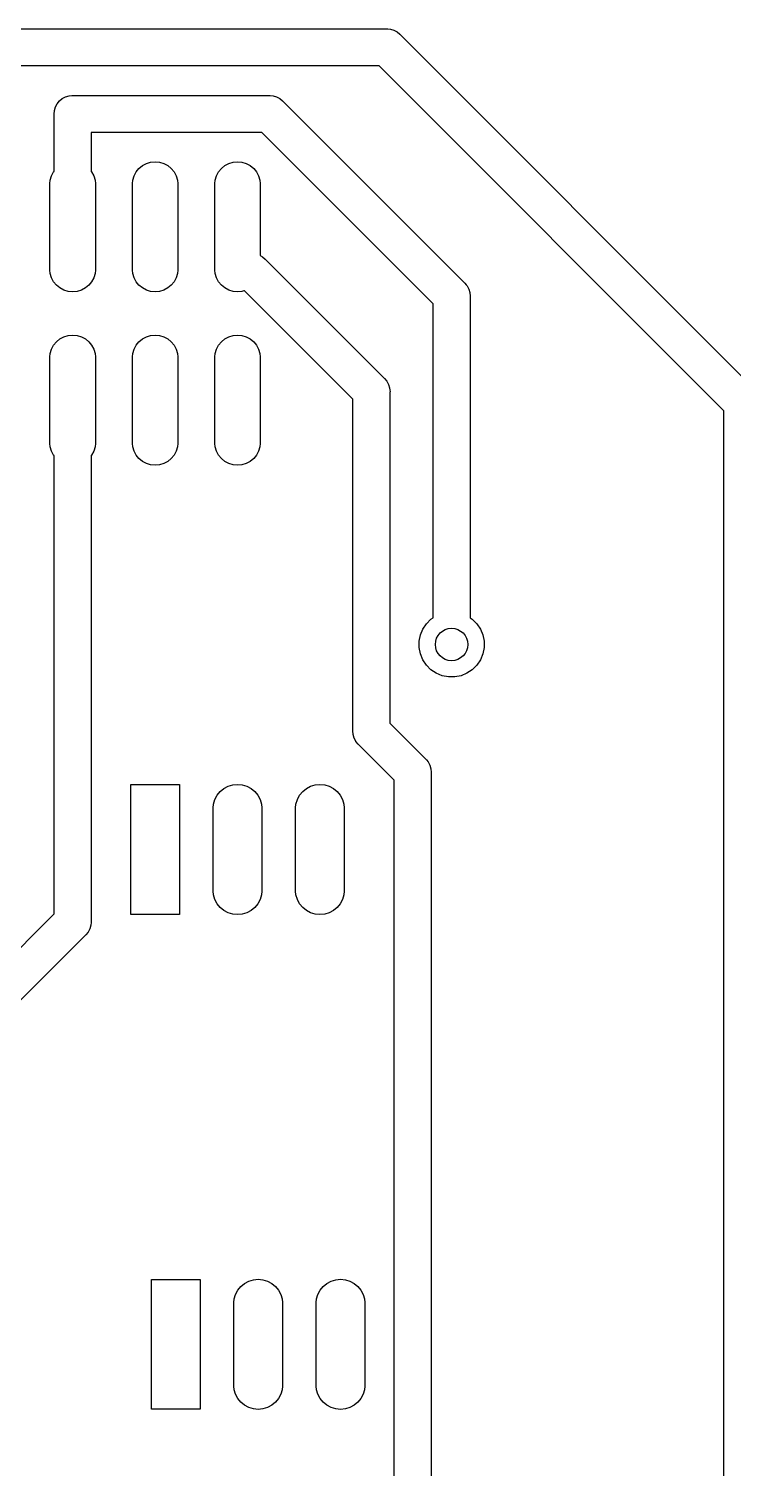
# Model space of a CAD drawing. Extents: x 0.18 to 6.66, y 0.19 to 4.01.
# Drawn here: x 4.522 to 5.376, y 2.1 to 3.845 of the extents above; entities that cross this region are included whole.
import ezdxf

# ---------------------------------------------------------------- set-up
doc = ezdxf.new("R2010")
doc.units = 0
doc.header["$MEASUREMENT"] = 0
doc.layers.add('BLACK', color=7, linetype='CONTINUOUS')

msp = doc.modelspace()

# ---------------------------------------------------------------- linework, layer by layer
at = {"layer": 'BLACK', "linetype": 'CONTINUOUS'}
for p, q in [((3.9569, 3.84509), (4.95495, 3.84509)), ((4.95495, 3.84509), (4.95606, 3.8452)), ((4.95606, 3.8452), (4.95716, 3.84509)), ((4.95716, 3.84509), (4.96047, 3.84477)), ((4.96047, 3.84477), (4.96471, 3.84348)), ((4.96471, 3.84348), (4.96862, 3.84139)), ((4.96862, 3.84139), (4.97205, 3.83858)), ((4.97205, 3.83858), (4.97275, 3.83772)), ((4.97275, 3.83772), (5.38753, 3.42294)), ((4.94674, 3.80009), (3.96512, 3.80009)), ((5.36503, 3.3818), (4.94674, 3.80009)), ((4.55411, 3.75045), (4.5562, 3.75436)), ((4.5562, 3.75436), (4.55901, 3.75778)), ((4.55901, 3.75778), (4.56244, 3.76059)), ((4.56244, 3.76059), (4.56635, 3.76268)), ((4.56635, 3.76268), (4.57059, 3.76397)), ((4.57059, 3.76397), (4.57389, 3.7643)), ((4.57389, 3.7643), (4.575, 3.7644)), ((4.575, 3.7644), (4.57611, 3.7643)), ((4.57611, 3.7643), (4.81258, 3.7643)), ((4.81258, 3.7643), (4.81369, 3.7644)), ((4.81369, 3.7644), (4.81479, 3.7643)), ((4.81479, 3.7643), (4.8181, 3.76397)), ((4.8181, 3.76397), (4.82234, 3.76268)), ((4.82234, 3.76268), (4.82625, 3.76059)), ((4.82625, 3.76059), (4.82967, 3.75778)), ((4.82967, 3.75778), (4.83038, 3.75692)), ((4.83038, 3.75692), (5.04978, 3.53752)), ((4.55239, 3.7418), (4.55283, 3.74621)), ((4.5525, 3.74069), (4.55239, 3.7418)), ((4.5525, 3.67232), (4.5525, 3.74069)), ((4.55283, 3.74621), (4.55411, 3.75045)), ((4.80437, 3.7193), (4.5975, 3.7193)), ((4.5975, 3.7193), (4.5975, 3.67232)), ((5.01215, 3.51151), (4.80437, 3.7193)), ((4.6644, 3.68188), (4.6696, 3.68346)), ((4.6696, 3.68346), (4.675, 3.68399)), ((4.675, 3.68399), (4.6804, 3.68346)), ((4.6804, 3.68346), (4.6856, 3.68188)), ((4.7644, 3.68188), (4.7696, 3.68346)), ((4.7696, 3.68346), (4.775, 3.68399)), ((4.775, 3.68399), (4.7804, 3.68346)), ((4.7804, 3.68346), (4.7856, 3.68188)), ((4.54784, 3.6617), (4.54942, 3.6669)), ((4.54942, 3.6669), (4.55197, 3.67168)), ((4.55197, 3.67168), (4.5525, 3.67232)), ((4.5975, 3.67232), (4.59803, 3.67168)), ((4.59803, 3.67168), (4.60058, 3.6669)), ((4.60058, 3.6669), (4.60216, 3.6617)), ((4.64784, 3.6617), (4.64942, 3.6669)), ((4.64942, 3.6669), (4.65197, 3.67168)), ((4.65197, 3.67168), (4.65542, 3.67588)), ((4.65542, 3.67588), (4.65961, 3.67932)), ((4.65961, 3.67932), (4.6644, 3.68188)), ((4.6856, 3.68188), (4.69039, 3.67932)), ((4.69039, 3.67932), (4.69458, 3.67588)), ((4.69458, 3.67588), (4.69803, 3.67168)), ((4.69803, 3.67168), (4.70058, 3.6669)), ((4.70058, 3.6669), (4.70216, 3.6617)), ((4.74784, 3.6617), (4.74942, 3.6669)), ((4.74942, 3.6669), (4.75197, 3.67168)), ((4.75197, 3.67168), (4.75542, 3.67588)), ((4.75542, 3.67588), (4.75961, 3.67932)), ((4.75961, 3.67932), (4.7644, 3.68188)), ((4.7856, 3.68188), (4.79039, 3.67932)), ((4.79039, 3.67932), (4.79458, 3.67588)), ((4.79458, 3.67588), (4.79803, 3.67168)), ((4.79803, 3.67168), (4.80058, 3.6669)), ((4.80058, 3.6669), (4.80216, 3.6617)), ((4.54744, 3.65765), (4.54784, 3.6617)), ((4.54744, 3.55258), (4.54744, 3.65765)), ((4.60216, 3.6617), (4.60256, 3.65765)), ((4.60256, 3.65765), (4.60256, 3.55258)), ((4.64744, 3.65765), (4.64784, 3.6617)), ((4.64744, 3.55258), (4.64744, 3.65765)), ((4.70216, 3.6617), (4.70256, 3.65765)), ((4.70256, 3.65765), (4.70256, 3.55258)), ((4.74744, 3.65765), (4.74784, 3.6617)), ((4.74744, 3.55258), (4.74744, 3.65765)), ((4.80216, 3.6617), (4.80256, 3.65765)), ((4.80256, 3.65765), (4.80256, 3.57023)), ((4.80256, 3.57023), (4.80524, 3.5688)), ((4.80524, 3.5688), (4.80867, 3.56599)), ((4.80867, 3.56599), (4.80937, 3.56513)), ((4.80937, 3.56513), (4.95247, 3.42203)), ((4.54784, 3.54853), (4.54744, 3.55258)), ((4.54942, 3.54334), (4.54784, 3.54853)), ((4.55197, 3.53855), (4.54942, 3.54334)), ((4.60058, 3.54334), (4.59803, 3.53855)), ((4.60216, 3.54853), (4.60058, 3.54334)), ((4.60256, 3.55258), (4.60216, 3.54853)), ((4.64784, 3.54853), (4.64744, 3.55258)), ((4.64942, 3.54334), (4.64784, 3.54853)), ((4.65197, 3.53855), (4.64942, 3.54334)), ((4.70058, 3.54334), (4.69803, 3.53855)), ((4.70216, 3.54853), (4.70058, 3.54334)), ((4.70256, 3.55258), (4.70216, 3.54853)), ((4.74784, 3.54853), (4.74744, 3.55258)), ((4.74942, 3.54334), (4.74784, 3.54853)), ((4.75197, 3.53855), (4.74942, 3.54334)), ((4.55542, 3.53436), (4.55197, 3.53855)), ((4.55961, 3.53091), (4.55542, 3.53436)), ((4.5644, 3.52835), (4.55961, 3.53091)), ((4.5696, 3.52678), (4.5644, 3.52835)), ((4.575, 3.52624), (4.5696, 3.52678)), ((4.5804, 3.52678), (4.575, 3.52624)), ((4.5856, 3.52835), (4.5804, 3.52678)), ((4.59039, 3.53091), (4.5856, 3.52835)), ((4.59458, 3.53436), (4.59039, 3.53091)), ((4.59803, 3.53855), (4.59458, 3.53436)), ((4.65542, 3.53436), (4.65197, 3.53855)), ((4.65961, 3.53091), (4.65542, 3.53436)), ((4.6644, 3.52835), (4.65961, 3.53091)), ((4.6696, 3.52678), (4.6644, 3.52835)), ((4.675, 3.52624), (4.6696, 3.52678)), ((4.6804, 3.52678), (4.675, 3.52624)), ((4.6856, 3.52835), (4.6804, 3.52678)), ((4.69039, 3.53091), (4.6856, 3.52835)), ((4.69458, 3.53436), (4.69039, 3.53091)), ((4.69803, 3.53855), (4.69458, 3.53436)), ((4.75542, 3.53436), (4.75197, 3.53855)), ((4.75961, 3.53091), (4.75542, 3.53436)), ((4.7644, 3.52835), (4.75961, 3.53091)), ((4.7696, 3.52678), (4.7644, 3.52835)), ((4.775, 3.52624), (4.7696, 3.52678)), ((4.7804, 3.52678), (4.775, 3.52624)), ((4.78279, 3.5275), (4.7804, 3.52678)), ((4.78336, 3.5275), (4.78279, 3.5275)), ((4.91484, 3.39602), (4.78336, 3.5275)), ((5.04978, 3.53752), (5.05064, 3.53682)), ((5.05064, 3.53682), (5.05223, 3.53487)), ((5.05223, 3.53487), (5.05345, 3.53339)), ((5.05345, 3.53339), (5.05554, 3.52948)), ((5.05554, 3.52948), (5.05682, 3.52524)), ((5.01215, 3.13095), (5.01215, 3.51151)), ((5.05682, 3.52524), (5.05726, 3.52083)), ((5.05726, 3.52083), (5.05715, 3.51973)), ((5.05715, 3.51973), (5.05715, 3.13095)), ((4.5696, 3.47322), (4.575, 3.47376)), ((4.575, 3.47376), (4.5804, 3.47322)), ((4.6696, 3.47322), (4.675, 3.47376)), ((4.675, 3.47376), (4.6804, 3.47322)), ((4.7696, 3.47322), (4.775, 3.47376)), ((4.775, 3.47376), (4.7804, 3.47322)), ((4.54784, 3.45147), (4.54942, 3.45666)), ((4.54942, 3.45666), (4.55197, 3.46145)), ((4.55197, 3.46145), (4.55542, 3.46564)), ((4.55542, 3.46564), (4.55961, 3.46909)), ((4.55961, 3.46909), (4.5644, 3.47165)), ((4.5644, 3.47165), (4.5696, 3.47322)), ((4.5804, 3.47322), (4.5856, 3.47165)), ((4.5856, 3.47165), (4.59039, 3.46909)), ((4.59039, 3.46909), (4.59458, 3.46564)), ((4.59458, 3.46564), (4.59803, 3.46145)), ((4.59803, 3.46145), (4.60058, 3.45666)), ((4.60058, 3.45666), (4.60216, 3.45147)), ((4.64784, 3.45147), (4.64942, 3.45666)), ((4.64942, 3.45666), (4.65197, 3.46145)), ((4.65197, 3.46145), (4.65542, 3.46564)), ((4.65542, 3.46564), (4.65961, 3.46909)), ((4.65961, 3.46909), (4.6644, 3.47165)), ((4.6644, 3.47165), (4.6696, 3.47322)), ((4.6804, 3.47322), (4.6856, 3.47165)), ((4.6856, 3.47165), (4.69039, 3.46909)), ((4.69039, 3.46909), (4.69458, 3.46564)), ((4.69458, 3.46564), (4.69803, 3.46145)), ((4.69803, 3.46145), (4.70058, 3.45666)), ((4.70058, 3.45666), (4.70216, 3.45147)), ((4.74784, 3.45147), (4.74942, 3.45666)), ((4.74942, 3.45666), (4.75197, 3.46145)), ((4.75197, 3.46145), (4.75542, 3.46564)), ((4.75542, 3.46564), (4.75961, 3.46909)), ((4.75961, 3.46909), (4.7644, 3.47165)), ((4.7644, 3.47165), (4.7696, 3.47322)), ((4.7804, 3.47322), (4.7856, 3.47165)), ((4.7856, 3.47165), (4.79039, 3.46909)), ((4.79039, 3.46909), (4.79458, 3.46564)), ((4.79458, 3.46564), (4.79803, 3.46145)), ((4.79803, 3.46145), (4.80058, 3.45666)), ((4.80058, 3.45666), (4.80216, 3.45147)), ((4.54744, 3.44742), (4.54784, 3.45147)), ((4.54744, 3.34235), (4.54744, 3.44742)), ((4.60216, 3.45147), (4.60256, 3.44742)), ((4.60256, 3.44742), (4.60256, 3.34235)), ((4.64744, 3.44742), (4.64784, 3.45147)), ((4.64744, 3.34235), (4.64744, 3.44742)), ((4.70216, 3.45147), (4.70256, 3.44742)), ((4.70256, 3.44742), (4.70256, 3.34235)), ((4.74744, 3.44742), (4.74784, 3.45147)), ((4.74744, 3.34235), (4.74744, 3.44742)), ((4.80216, 3.45147), (4.80256, 3.44742)), ((4.80256, 3.44742), (4.80256, 3.34235)), ((4.95247, 3.42203), (4.95333, 3.42133)), ((4.95333, 3.42133), (4.95614, 3.4179)), ((4.95614, 3.4179), (4.95823, 3.41399)), ((4.95823, 3.41399), (4.95952, 3.40975)), ((4.95952, 3.40975), (4.95978, 3.40711)), ((4.95978, 3.40711), (4.95995, 3.40534)), ((4.95995, 3.40534), (4.95984, 3.40423)), ((4.95984, 3.40423), (4.95984, 3.00305)), ((4.91484, 2.99483), (4.91484, 3.39602)), ((5.36503, 2.05305), (5.36503, 3.3818)), ((4.54784, 3.3383), (4.54744, 3.34235)), ((4.54942, 3.3331), (4.54784, 3.3383)), ((4.60216, 3.3383), (4.60058, 3.3331)), ((4.60256, 3.34235), (4.60216, 3.3383)), ((4.64784, 3.3383), (4.64744, 3.34235)), ((4.64942, 3.3331), (4.64784, 3.3383)), ((4.70216, 3.3383), (4.70058, 3.3331)), ((4.70256, 3.34235), (4.70216, 3.3383)), ((4.74784, 3.3383), (4.74744, 3.34235)), ((4.74942, 3.3331), (4.74784, 3.3383)), ((4.80216, 3.3383), (4.80058, 3.3331)), ((4.80256, 3.34235), (4.80216, 3.3383)), ((4.55197, 3.32832), (4.54942, 3.3331)), ((4.5525, 3.32768), (4.55197, 3.32832)), ((4.5525, 2.77186), (4.5525, 3.32768)), ((4.59803, 3.32832), (4.5975, 3.32768)), ((4.5975, 3.32768), (4.5975, 2.76364)), ((4.60058, 3.3331), (4.59803, 3.32832)), ((4.65197, 3.32832), (4.64942, 3.3331)), ((4.65542, 3.32412), (4.65197, 3.32832)), ((4.65961, 3.32068), (4.65542, 3.32412)), ((4.6644, 3.31812), (4.65961, 3.32068)), ((4.6696, 3.31654), (4.6644, 3.31812)), ((4.675, 3.31601), (4.6696, 3.31654)), ((4.6804, 3.31654), (4.675, 3.31601)), ((4.6856, 3.31812), (4.6804, 3.31654)), ((4.69039, 3.32068), (4.6856, 3.31812)), ((4.69458, 3.32412), (4.69039, 3.32068)), ((4.69803, 3.32832), (4.69458, 3.32412)), ((4.70058, 3.3331), (4.69803, 3.32832)), ((4.75197, 3.32832), (4.74942, 3.3331)), ((4.75542, 3.32412), (4.75197, 3.32832)), ((4.75961, 3.32068), (4.75542, 3.32412)), ((4.7644, 3.31812), (4.75961, 3.32068)), ((4.7696, 3.31654), (4.7644, 3.31812)), ((4.775, 3.31601), (4.7696, 3.31654)), ((4.7804, 3.31654), (4.775, 3.31601)), ((4.7856, 3.31812), (4.7804, 3.31654)), ((4.79039, 3.32068), (4.7856, 3.31812)), ((4.79458, 3.32412), (4.79039, 3.32068)), ((4.79803, 3.32832), (4.79458, 3.32412)), ((4.80058, 3.3331), (4.79803, 3.32832)), ((5.00407, 3.12373), (5.00955, 3.12922)), ((5.00955, 3.12922), (5.01215, 3.13095)), ((5.05715, 3.13095), (5.05975, 3.12922)), ((5.05975, 3.12922), (5.06523, 3.12373)), ((4.99528, 3.10252), (4.99679, 3.11012)), ((4.99679, 3.11012), (4.99976, 3.11729)), ((4.99976, 3.11729), (5.00407, 3.12373)), ((5.06523, 3.12373), (5.06954, 3.11729)), ((5.06954, 3.11729), (5.07251, 3.11012)), ((5.07251, 3.11012), (5.07402, 3.10252)), ((4.99528, 3.09476), (4.99528, 3.10252)), ((4.99679, 3.08715), (4.99528, 3.09476)), ((5.07402, 3.09476), (5.07251, 3.08715)), ((5.07402, 3.10252), (5.07402, 3.09476)), ((4.99976, 3.07999), (4.99679, 3.08715)), ((5.00407, 3.07354), (4.99976, 3.07999)), ((5.00955, 3.06806), (5.00407, 3.07354)), ((5.06523, 3.07354), (5.05975, 3.06806)), ((5.06954, 3.07999), (5.06523, 3.07354)), ((5.07251, 3.08715), (5.06954, 3.07999)), ((5.016, 3.06375), (5.00955, 3.06806)), ((5.02317, 3.06078), (5.016, 3.06375)), ((5.03077, 3.05927), (5.02317, 3.06078)), ((5.03853, 3.05927), (5.03077, 3.05927)), ((5.04613, 3.06078), (5.03853, 3.05927)), ((5.0533, 3.06375), (5.04613, 3.06078)), ((5.05975, 3.06806), (5.0533, 3.06375)), ((4.95984, 3.00305), (5.0026, 2.96029)), ((4.91473, 2.99373), (4.91484, 2.99483)), ((4.91517, 2.98932), (4.91473, 2.99373)), ((4.91645, 2.98508), (4.91517, 2.98932)), ((4.91845, 2.98134), (4.91645, 2.98508)), ((4.91854, 2.98117), (4.91845, 2.98134)), ((4.92136, 2.97774), (4.91854, 2.98117)), ((4.92221, 2.97704), (4.92136, 2.97774)), ((4.96497, 2.93428), (4.92221, 2.97704)), ((5.0026, 2.96029), (5.00346, 2.95959)), ((5.00346, 2.95959), (5.00416, 2.95873)), ((5.00416, 2.95873), (5.00416, 2.95873)), ((5.00416, 2.95873), (5.00627, 2.95616)), ((5.00627, 2.95616), (5.00836, 2.95225)), ((5.00836, 2.95225), (5.00964, 2.94801)), ((4.96497, 1.79082), (4.96497, 2.93428)), ((5.00964, 2.94801), (5.01008, 2.9436)), ((5.01008, 2.9436), (5.00997, 2.9425)), ((5.00997, 2.9425), (5.00997, 1.79082)), ((4.64547, 2.77126), (4.64547, 2.92874)), ((4.64547, 2.92874), (4.70453, 2.92874)), ((4.70453, 2.92874), (4.70453, 2.77126)), ((4.74759, 2.91057), (4.75033, 2.9157)), ((4.75033, 2.9157), (4.75402, 2.92019)), ((4.75402, 2.92019), (4.75852, 2.92388)), ((4.75852, 2.92388), (4.76365, 2.92662)), ((4.76365, 2.92662), (4.76921, 2.92831)), ((4.76921, 2.92831), (4.775, 2.92888)), ((4.775, 2.92888), (4.78079, 2.92831)), ((4.78079, 2.92831), (4.78635, 2.92662)), ((4.78635, 2.92662), (4.79148, 2.92388)), ((4.79148, 2.92388), (4.79598, 2.92019)), ((4.79598, 2.92019), (4.79967, 2.9157)), ((4.79967, 2.9157), (4.80241, 2.91057)), ((4.84759, 2.91057), (4.85033, 2.9157)), ((4.85033, 2.9157), (4.85402, 2.92019)), ((4.85402, 2.92019), (4.85852, 2.92388)), ((4.85852, 2.92388), (4.86365, 2.92662)), ((4.86365, 2.92662), (4.86921, 2.92831)), ((4.86921, 2.92831), (4.875, 2.92888)), ((4.875, 2.92888), (4.88079, 2.92831)), ((4.88079, 2.92831), (4.88635, 2.92662)), ((4.88635, 2.92662), (4.89148, 2.92388)), ((4.89148, 2.92388), (4.89598, 2.92019)), ((4.89598, 2.92019), (4.89967, 2.9157)), ((4.89967, 2.9157), (4.90241, 2.91057)), ((4.74547, 2.90066), (4.7459, 2.905)), ((4.74547, 2.79934), (4.74547, 2.90066)), ((4.7459, 2.905), (4.74759, 2.91057)), ((4.80241, 2.91057), (4.8041, 2.905)), ((4.8041, 2.905), (4.80453, 2.90066)), ((4.80453, 2.90066), (4.80453, 2.79934)), ((4.84547, 2.90066), (4.8459, 2.905)), ((4.84547, 2.79934), (4.84547, 2.90066)), ((4.8459, 2.905), (4.84759, 2.91057)), ((4.90241, 2.91057), (4.9041, 2.905)), ((4.9041, 2.905), (4.90453, 2.90066)), ((4.90453, 2.90066), (4.90453, 2.79934)), ((4.7459, 2.795), (4.74547, 2.79934)), ((4.74759, 2.78943), (4.7459, 2.795)), ((4.8041, 2.795), (4.80241, 2.78943)), ((4.80453, 2.79934), (4.8041, 2.795)), ((4.8459, 2.795), (4.84547, 2.79934)), ((4.84759, 2.78943), (4.8459, 2.795)), ((4.9041, 2.795), (4.90241, 2.78943)), ((4.90453, 2.79934), (4.9041, 2.795)), ((4.75033, 2.7843), (4.74759, 2.78943)), ((4.75402, 2.77981), (4.75033, 2.7843)), ((4.75852, 2.77612), (4.75402, 2.77981)), ((4.76365, 2.77338), (4.75852, 2.77612)), ((4.79148, 2.77612), (4.78635, 2.77338)), ((4.79598, 2.77981), (4.79148, 2.77612)), ((4.79967, 2.7843), (4.79598, 2.77981)), ((4.80241, 2.78943), (4.79967, 2.7843)), ((4.85033, 2.7843), (4.84759, 2.78943)), ((4.85402, 2.77981), (4.85033, 2.7843)), ((4.85852, 2.77612), (4.85402, 2.77981)), ((4.86365, 2.77338), (4.85852, 2.77612)), ((4.89148, 2.77612), (4.88635, 2.77338)), ((4.89598, 2.77981), (4.89148, 2.77612)), ((4.89967, 2.7843), (4.89598, 2.77981)), ((4.90241, 2.78943), (4.89967, 2.7843)), ((4.05314, 2.2725), (4.5525, 2.77186)), ((4.59717, 2.75812), (4.59589, 2.75388)), ((4.5975, 2.76143), (4.59717, 2.75812)), ((4.5975, 2.76364), (4.59761, 2.76254)), ((4.59761, 2.76254), (4.5975, 2.76143)), ((4.70453, 2.77126), (4.64547, 2.77126)), ((4.76921, 2.77169), (4.76365, 2.77338)), ((4.775, 2.77112), (4.76921, 2.77169)), ((4.78079, 2.77169), (4.775, 2.77112)), ((4.78635, 2.77338), (4.78079, 2.77169)), ((4.86921, 2.77169), (4.86365, 2.77338)), ((4.875, 2.77112), (4.86921, 2.77169)), ((4.88079, 2.77169), (4.875, 2.77112)), ((4.88635, 2.77338), (4.88079, 2.77169)), ((4.59013, 2.74584), (4.07916, 2.23487)), ((4.59099, 2.74655), (4.59013, 2.74584)), ((4.5938, 2.74997), (4.59099, 2.74655)), ((4.59589, 2.75388), (4.5938, 2.74997)), ((4.67047, 2.17126), (4.67047, 2.32874)), ((4.67047, 2.32874), (4.72953, 2.32874)), ((4.72953, 2.32874), (4.72953, 2.17126)), ((4.77902, 2.32019), (4.78352, 2.32388)), ((4.78352, 2.32388), (4.78865, 2.32662)), ((4.78865, 2.32662), (4.79421, 2.32831)), ((4.79421, 2.32831), (4.8, 2.32888)), ((4.8, 2.32888), (4.80579, 2.32831)), ((4.80579, 2.32831), (4.81135, 2.32662)), ((4.81135, 2.32662), (4.81648, 2.32388)), ((4.81648, 2.32388), (4.82098, 2.32019)), ((4.87902, 2.32019), (4.88352, 2.32388)), ((4.88352, 2.32388), (4.88865, 2.32662)), ((4.88865, 2.32662), (4.89421, 2.32831)), ((4.89421, 2.32831), (4.9, 2.32888)), ((4.9, 2.32888), (4.90579, 2.32831)), ((4.90579, 2.32831), (4.91135, 2.32662)), ((4.91135, 2.32662), (4.91648, 2.32388)), ((4.91648, 2.32388), (4.92098, 2.32019)), ((4.77047, 2.30066), (4.7709, 2.305)), ((4.7709, 2.305), (4.77259, 2.31057)), ((4.77259, 2.31057), (4.77533, 2.3157)), ((4.77533, 2.3157), (4.77902, 2.32019)), ((4.82098, 2.32019), (4.82467, 2.3157)), ((4.82467, 2.3157), (4.82741, 2.31057)), ((4.82741, 2.31057), (4.8291, 2.305)), ((4.8291, 2.305), (4.82953, 2.30066)), ((4.87047, 2.30066), (4.8709, 2.305)), ((4.8709, 2.305), (4.87259, 2.31057)), ((4.87259, 2.31057), (4.87533, 2.3157)), ((4.87533, 2.3157), (4.87902, 2.32019)), ((4.92098, 2.32019), (4.92467, 2.3157)), ((4.92467, 2.3157), (4.92741, 2.31057)), ((4.92741, 2.31057), (4.9291, 2.305)), ((4.9291, 2.305), (4.92953, 2.30066)), ((4.77047, 2.19934), (4.77047, 2.30066)), ((4.82953, 2.30066), (4.82953, 2.19934)), ((4.87047, 2.19934), (4.87047, 2.30066)), ((4.92953, 2.30066), (4.92953, 2.19934)), ((4.7709, 2.195), (4.77047, 2.19934)), ((4.82953, 2.19934), (4.8291, 2.195)), ((4.8709, 2.195), (4.87047, 2.19934)), ((4.92953, 2.19934), (4.9291, 2.195)), ((4.77259, 2.18943), (4.7709, 2.195)), ((4.77533, 2.1843), (4.77259, 2.18943)), ((4.77902, 2.17981), (4.77533, 2.1843)), ((4.82467, 2.1843), (4.82098, 2.17981)), ((4.82741, 2.18943), (4.82467, 2.1843)), ((4.8291, 2.195), (4.82741, 2.18943)), ((4.87259, 2.18943), (4.8709, 2.195)), ((4.87533, 2.1843), (4.87259, 2.18943)), ((4.87902, 2.17981), (4.87533, 2.1843)), ((4.92467, 2.1843), (4.92098, 2.17981)), ((4.92741, 2.18943), (4.92467, 2.1843)), ((4.9291, 2.195), (4.92741, 2.18943)), ((4.72953, 2.17126), (4.67047, 2.17126)), ((4.78352, 2.17612), (4.77902, 2.17981)), ((4.78865, 2.17338), (4.78352, 2.17612)), ((4.79421, 2.17169), (4.78865, 2.17338)), ((4.8, 2.17112), (4.79421, 2.17169)), ((4.80579, 2.17169), (4.8, 2.17112)), ((4.81135, 2.17338), (4.80579, 2.17169)), ((4.81648, 2.17612), (4.81135, 2.17338)), ((4.82098, 2.17981), (4.81648, 2.17612)), ((4.88352, 2.17612), (4.87902, 2.17981)), ((4.88865, 2.17338), (4.88352, 2.17612)), ((4.89421, 2.17169), (4.88865, 2.17338)), ((4.9, 2.17112), (4.89421, 2.17169)), ((4.90579, 2.17169), (4.9, 2.17112)), ((4.91135, 2.17338), (4.90579, 2.17169)), ((4.91648, 2.17612), (4.91135, 2.17338)), ((4.92098, 2.17981), (4.91648, 2.17612))]:
    msp.add_line(p, q, dxfattribs=at)
at = {"layer": 'BLACK'}
msp.add_circle((5.03465, 3.09864), 0.019685, dxfattribs=at)

doc.saveas('drawing.dxf')
